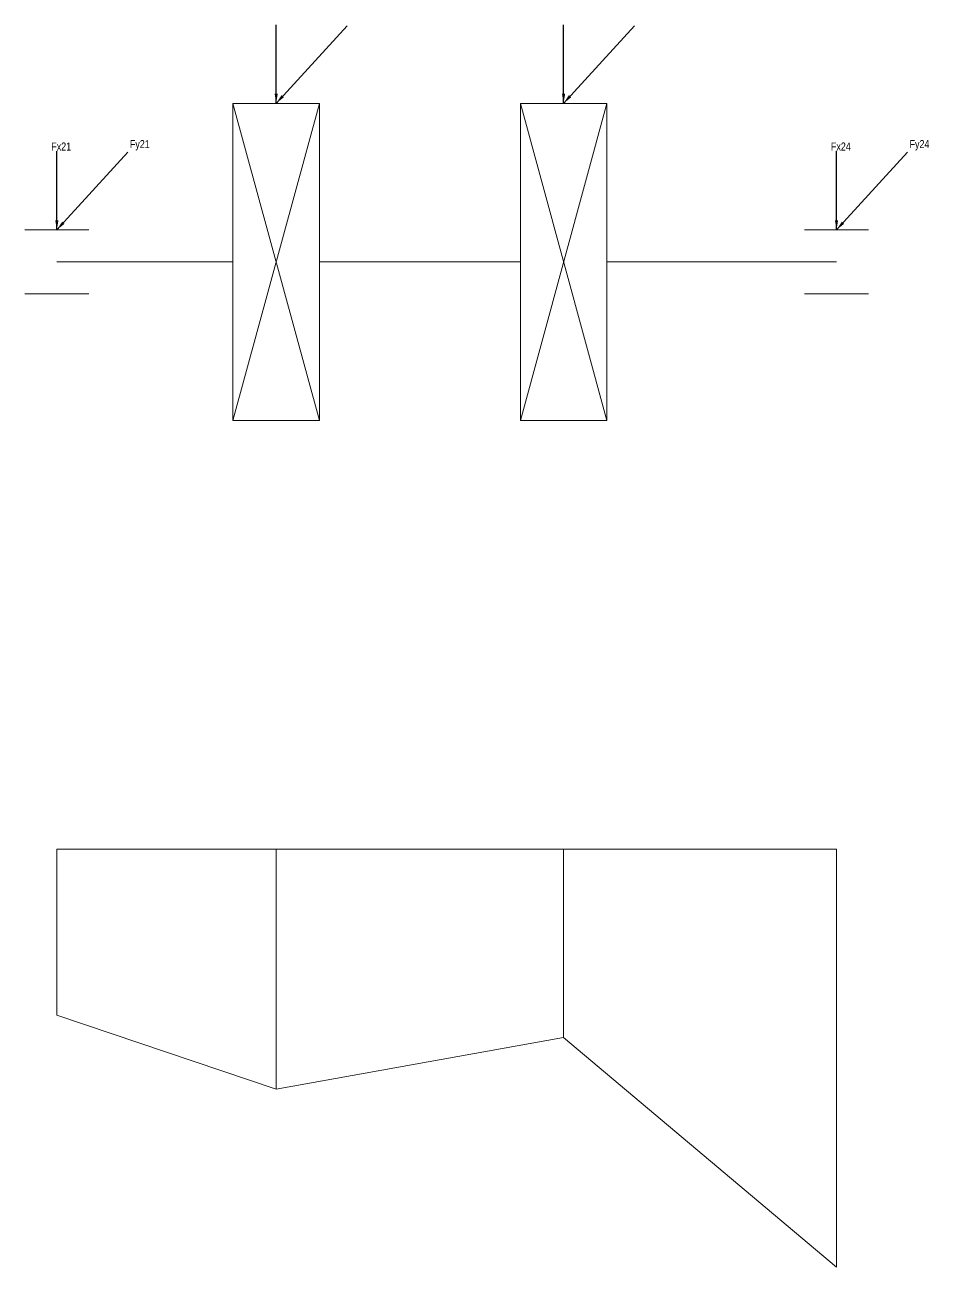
# Model space of a CAD drawing. Header units: millimetres. Extents: x -11382 to 23553, y -372 to 10786.
# Drawn here: x 11444.9 to 11727.3, y 2695.8 to 3083.8 of the extents above; entities that cross this region are included whole.
import ezdxf

# ---------------------------------------------------------------- set-up
doc = ezdxf.new("R2010")
doc.units = ezdxf.units.MM
doc.header["$LTSCALE"] = 0.2
doc.layers.add('đường kích thước', color=90, linetype='Continuous', lineweight=15)
doc.styles.add('nhat 2.5', font='arial.ttf', dxfattribs={"width": 0.8, "height": 2.5})
doc.dimstyles.new('nhật 2.5', dxfattribs={"dimtxt": 2.5, "dimasz": 3, "dimexe": 1.3, "dimexo": 0.5, "dimgap": 1, "dimtad": 1, "dimtxsty": 'nhat 2.5', "dimcen": 0, "dimadec": 0, "dimazin": 0, "dimtfac": 1, "dimtmove": 0, "dimatfit": 3, "dimfxl": 10, "dimarcsym": 1})

msp = doc.modelspace()

# ---------------------------------------------------------------- linework, layer by layer
at = {"layer": 'đường kích thước'}
for p, q in [((11509.886, 3059.267), (11536.886, 2960.267)), ((11536.886, 3059.267), (11509.886, 2960.267)), ((11599.636, 3059.267), (11626.636, 2960.267)), ((11626.636, 3059.267), (11599.636, 2960.267)), ((11444.886, 3019.767), (11464.886, 3019.767)), ((11688.386, 3019.767), (11708.386, 3019.767)), ((11454.886, 3009.767), (11509.886, 3009.767)), ((11536.886, 3009.767), (11599.636, 3009.767)), ((11626.636, 3009.767), (11698.386, 3009.767)), ((11444.886, 2999.767), (11464.886, 2999.767)), ((11688.386, 2999.767), (11708.386, 2999.767)), ((11454.886, 2826.373), (11698.386, 2826.373)), ((11454.886, 2826.373), (11454.886, 2774.492)), ((11523.386, 2826.373), (11523.386, 2751.42)), ((11613.136, 2826.373), (11613.136, 2767.515)), ((11698.386, 2826.373), (11698.386, 2695.818)), ((11454.886, 2774.492), (11523.386, 2751.42)), ((11523.386, 2751.42), (11613.136, 2767.515)), ((11613.136, 2767.515), (11698.386, 2695.818))]:
    msp.add_line(p, q, dxfattribs=at)
for points in [[(11509.886, 2960.267), (11536.886, 2960.267), (11536.886, 3059.267), (11509.886, 3059.267)], [(11599.636, 2960.267), (11626.636, 2960.267), (11626.636, 3059.267), (11599.636, 3059.267)]]:
    msp.add_lwpolyline(points, close=True, dxfattribs=at)

# ---------------------------------------------------------------- texts
at = {"layer": 'đường kích thước', "char_height": 2.5, "width": 12.26185, "attachment_point": 7, "style": 'nhat 2.5'}
for s, insert in [('Fx21', (11453.134, 3044.535)), ('Fy21', (11477.685, 3044.535)), ('Fx24', (11696.634, 3044.535)), ('Fy24', (11721.185, 3044.535))]:
    msp.add_mtext(s, dxfattribs=dict(at, insert=insert))

# ---------------------------------------------------------------- leaders
at = {"layer": 'đường kích thước'}
for points in [[(11523.386, 3059.267), (11523.386, 3083.78)], [(11523.386, 3059.267), (11545.545, 3083.487)], [(11613.136, 3059.267), (11613.136, 3083.78)], [(11613.136, 3059.267), (11635.295, 3083.487)], [(11454.886, 3019.767), (11454.886, 3044.28)], [(11454.886, 3019.767), (11477.045, 3043.987)], [(11698.386, 3019.767), (11698.386, 3044.28)], [(11698.386, 3019.767), (11720.545, 3043.987)]]:
    msp.add_leader(points, dimstyle='nhật 2.5', override={"dimgap": 1, "dimtad": 1}, dxfattribs=at)

doc.saveas('drawing.dxf')
